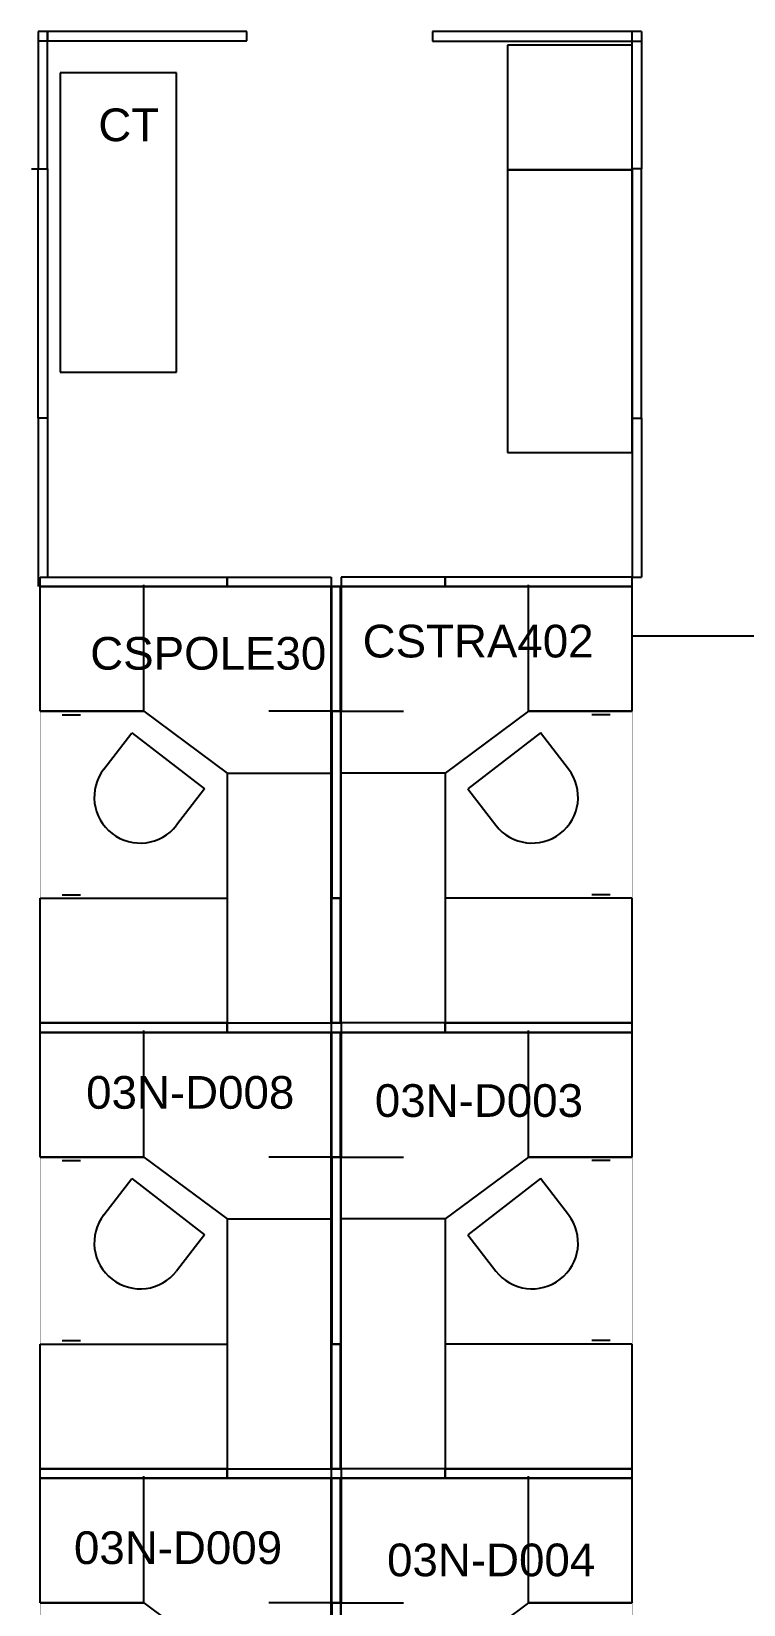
# Model space of a CAD drawing. Extents: x 0 to 6337, y 3987 to 5634.
# Drawn here: x 1251.8 to 1423.1, y 4413.1 to 4791.5 of the extents above; entities that cross this region are included whole.
import ezdxf

# ---------------------------------------------------------------- set-up
doc = ezdxf.new("R2010")
doc.units = 0
doc.header["$MEASUREMENT"] = 0
for name, color, linetype in [('01B_PANELS', 7, 'CONTINUOUS'), ('04A_FURNITURE', 7, 'CONTINUOUS'), ('NA-CONSTRUCTION', 7, 'CONTINUOUS'), ('REGION', 7, 'CONTINUOUS'), ('REGION_NUM', 7, 'CONTINUOUS')]:
    doc.layers.add(name, color=color, linetype=linetype)
doc.styles.add('ARIAL', font='ARIAL', dxfattribs={"height": 0.2})

msp = doc.modelspace()

# ---------------------------------------------------------------- linework, layer by layer
at = {"layer": '01B_PANELS', "color": 5, "linetype": 'Continuous'}
for p, q in [((1303.61, 4791.55), (1253.36, 4791.55)), ((1253.36, 4789.3), (1303.61, 4789.3)), ((1255.61, 4791.55), (1255.61, 4789.3)), ((1303.61, 4789.3), (1303.61, 4791.55)), ((1398.52, 4791.5), (1348.27, 4791.5)), ((1348.27, 4791.5), (1348.27, 4789.25)), ((1348.27, 4789.25), (1398.52, 4789.25)), ((1396.27, 4789.25), (1396.27, 4791.5)), ((1253.86, 4657.98), (1253.86, 4660.23)), ((1253.86, 4660.23), (1298.86, 4660.23)), ((1298.86, 4657.98), (1298.86, 4660.23)), ((1298.86, 4660.23), (1323.86, 4660.23)), ((1298.86, 4660.23), (1298.86, 4657.98)), ((1323.86, 4660.23), (1323.86, 4657.98)), ((1326.27, 4660.23), (1326.27, 4657.98)), ((1351.27, 4660.23), (1326.27, 4660.23)), ((1326.27, 4660.23), (1326.27, 4657.98)), ((1351.27, 4660.23), (1326.27, 4660.23)), ((1351.27, 4660.23), (1351.27, 4657.98)), ((1396.27, 4660.23), (1351.27, 4660.23)), ((1351.27, 4657.98), (1351.27, 4660.23)), ((1351.27, 4657.98), (1351.27, 4660.23)), ((1351.27, 4660.23), (1351.27, 4657.98)), ((1396.27, 4660.23), (1351.27, 4660.23)), ((1396.27, 4660.23), (1398.52, 4660.23)), ((1396.27, 4657.98), (1396.27, 4660.23)), ((1396.27, 4657.98), (1396.27, 4660.23)), ((1253.86, 4657.98), (1323.86, 4657.98)), ((1298.86, 4657.98), (1253.86, 4657.98)), ((1323.86, 4657.98), (1298.86, 4657.98)), ((1323.86, 4657.98), (1326.11, 4657.98)), ((1326.27, 4657.98), (1324.02, 4657.98)), ((1326.27, 4657.98), (1351.27, 4657.98)), ((1396.27, 4657.98), (1326.27, 4657.98)), ((1326.27, 4657.98), (1351.27, 4657.98)), ((1351.27, 4657.98), (1396.27, 4657.98)), ((1351.27, 4657.98), (1396.27, 4657.98)), ((1298.86, 4552.98), (1253.86, 4552.98)), ((1253.86, 4550.73), (1253.86, 4552.98)), ((1253.86, 4552.98), (1298.86, 4552.98)), ((1253.86, 4550.73), (1253.86, 4552.98)), ((1253.86, 4552.98), (1298.86, 4552.98)), ((1253.86, 4550.73), (1323.86, 4550.73)), ((1298.86, 4550.73), (1253.86, 4550.73)), ((1298.86, 4550.73), (1253.86, 4550.73)), ((1298.86, 4552.98), (1323.86, 4552.98)), ((1298.86, 4550.73), (1298.86, 4552.98)), ((1298.86, 4552.98), (1323.86, 4552.98)), ((1298.86, 4552.98), (1298.86, 4550.73)), ((1298.86, 4550.73), (1298.86, 4552.98)), ((1298.86, 4552.98), (1323.86, 4552.98)), ((1298.86, 4552.98), (1298.86, 4550.73)), ((1323.86, 4550.73), (1298.86, 4550.73)), ((1323.86, 4550.73), (1298.86, 4550.73)), ((1323.86, 4552.98), (1326.11, 4552.98)), ((1323.86, 4552.98), (1323.86, 4550.73)), ((1323.86, 4552.98), (1323.86, 4550.73)), ((1323.86, 4550.73), (1326.11, 4550.73)), ((1326.27, 4552.98), (1324.02, 4552.98)), ((1326.27, 4550.73), (1324.02, 4550.73)), ((1351.27, 4552.98), (1326.27, 4552.98)), ((1326.27, 4552.98), (1326.27, 4550.73)), ((1351.27, 4552.98), (1326.27, 4552.98)), ((1326.27, 4552.98), (1326.27, 4550.73)), ((1351.27, 4552.98), (1326.27, 4552.98)), ((1396.27, 4550.73), (1326.27, 4550.73)), ((1326.27, 4550.73), (1351.27, 4550.73)), ((1326.27, 4550.73), (1351.27, 4550.73)), ((1351.27, 4552.98), (1396.27, 4552.98)), ((1351.27, 4550.73), (1351.27, 4552.98)), ((1351.27, 4552.98), (1351.27, 4550.73)), ((1396.27, 4552.98), (1351.27, 4552.98)), ((1351.27, 4550.73), (1351.27, 4552.98)), ((1351.27, 4552.98), (1351.27, 4550.73)), ((1396.27, 4552.98), (1351.27, 4552.98)), ((1351.27, 4550.73), (1396.27, 4550.73)), ((1351.27, 4550.73), (1396.27, 4550.73)), ((1396.27, 4550.73), (1396.27, 4552.98)), ((1396.27, 4550.73), (1396.27, 4552.98)), ((1298.86, 4445.73), (1253.86, 4445.73)), ((1253.86, 4443.48), (1253.86, 4445.73)), ((1253.86, 4445.73), (1298.86, 4445.73)), ((1253.86, 4443.48), (1253.86, 4445.73)), ((1253.86, 4445.73), (1298.86, 4445.73)), ((1253.86, 4443.48), (1323.86, 4443.48)), ((1298.86, 4443.48), (1253.86, 4443.48)), ((1298.86, 4443.48), (1253.86, 4443.48)), ((1298.86, 4445.73), (1323.86, 4445.73)), ((1298.86, 4443.48), (1298.86, 4445.73)), ((1298.86, 4445.73), (1323.86, 4445.73)), ((1298.86, 4445.73), (1298.86, 4443.48)), ((1298.86, 4443.48), (1298.86, 4445.73)), ((1298.86, 4445.73), (1323.86, 4445.73)), ((1298.86, 4445.73), (1298.86, 4443.48)), ((1323.86, 4443.48), (1298.86, 4443.48)), ((1323.86, 4443.48), (1298.86, 4443.48)), ((1323.86, 4445.73), (1326.11, 4445.73)), ((1323.86, 4445.73), (1323.86, 4443.48)), ((1323.86, 4445.73), (1323.86, 4443.48)), ((1323.86, 4443.48), (1326.11, 4443.48)), ((1326.27, 4445.73), (1324.02, 4445.73)), ((1326.27, 4443.48), (1324.02, 4443.48)), ((1351.27, 4445.73), (1326.27, 4445.73)), ((1326.27, 4445.73), (1326.27, 4443.48)), ((1351.27, 4445.73), (1326.27, 4445.73)), ((1326.27, 4445.73), (1326.27, 4443.48)), ((1351.27, 4445.73), (1326.27, 4445.73)), ((1396.27, 4443.48), (1326.27, 4443.48)), ((1326.27, 4443.48), (1351.27, 4443.48)), ((1326.27, 4443.48), (1351.27, 4443.48)), ((1351.27, 4445.73), (1396.27, 4445.73)), ((1351.27, 4443.48), (1351.27, 4445.73)), ((1351.27, 4445.73), (1351.27, 4443.48)), ((1396.27, 4445.73), (1351.27, 4445.73)), ((1351.27, 4443.48), (1351.27, 4445.73)), ((1351.27, 4445.73), (1351.27, 4443.48)), ((1396.27, 4445.73), (1351.27, 4445.73)), ((1351.27, 4443.48), (1396.27, 4443.48)), ((1351.27, 4443.48), (1396.27, 4443.48)), ((1396.27, 4443.48), (1396.27, 4445.73)), ((1396.27, 4443.48), (1396.27, 4445.73))]:
    msp.add_line(p, q, dxfattribs=at)
at = {"layer": '04A_FURNITURE', "color": 1, "linetype": 'Continuous'}
for p, q in [((1253.36, 4791.55), (1253.36, 4758.52)), ((1255.61, 4758.52), (1255.61, 4791.55)), ((1396.27, 4788.23), (1366.27, 4788.23)), ((1366.27, 4788.23), (1366.27, 4758.23)), ((1396.27, 4758.48), (1396.27, 4791.5)), ((1396.27, 4758.23), (1396.27, 4788.23)), ((1398.52, 4791.5), (1398.52, 4758.48)), ((1286.65, 4781.6), (1258.65, 4781.6)), ((1258.65, 4781.6), (1258.65, 4709.6)), ((1286.65, 4709.6), (1286.65, 4781.6)), ((1251.77, 4758.48), (1254.02, 4758.48)), ((1253.36, 4698.52), (1253.36, 4758.52)), ((1253.36, 4758.52), (1255.61, 4758.52)), ((1255.61, 4758.52), (1255.61, 4698.52)), ((1366.27, 4758.23), (1396.27, 4758.23)), ((1396.27, 4758.23), (1366.27, 4758.23)), ((1366.27, 4758.23), (1366.27, 4690.23)), ((1398.52, 4758.48), (1396.27, 4758.48)), ((1398.52, 4758.48), (1396.27, 4758.48)), ((1396.27, 4758.48), (1396.27, 4698.48)), ((1396.27, 4690.23), (1396.27, 4758.23)), ((1398.52, 4698.48), (1398.52, 4758.48)), ((1258.65, 4709.6), (1286.65, 4709.6)), ((1253.36, 4698.52), (1253.36, 4658.02)), ((1255.61, 4698.52), (1253.36, 4698.52)), ((1255.61, 4698.52), (1255.61, 4660.27)), ((1396.27, 4698.48), (1396.27, 4660.23)), ((1396.27, 4698.48), (1398.52, 4698.48)), ((1398.52, 4698.48), (1398.52, 4660.23)), ((1366.27, 4690.23), (1396.27, 4690.23)), ((1253.86, 4627.98), (1253.86, 4657.98)), ((1278.78, 4627.98), (1278.78, 4658.43)), ((1323.86, 4627.98), (1323.86, 4657.98)), ((1323.86, 4657.98), (1323.86, 4627.98)), ((1324.02, 4627.98), (1324.02, 4657.98)), ((1326.11, 4627.98), (1326.11, 4657.98)), ((1326.27, 4627.98), (1326.27, 4657.98)), ((1326.27, 4657.98), (1326.27, 4627.98)), ((1371.35, 4627.98), (1371.35, 4658.43)), ((1396.27, 4627.98), (1396.27, 4657.98)), ((1253.86, 4627.98), (1278.86, 4627.98)), ((1278.78, 4627.98), (1253.86, 4627.98)), ((1259.16, 4627.14), (1263.56, 4627.14)), ((1278.78, 4627.98), (1298.86, 4613.08)), ((1323.86, 4627.98), (1308.86, 4627.98)), ((1323.86, 4627.98), (1308.86, 4627.98)), ((1323.86, 4627.98), (1326.11, 4627.98)), ((1323.86, 4552.98), (1323.86, 4627.98)), ((1323.86, 4582.98), (1323.86, 4627.98)), ((1323.86, 4627.98), (1326.11, 4627.98)), ((1326.27, 4627.98), (1324.02, 4627.98)), ((1326.27, 4627.98), (1324.02, 4627.98)), ((1324.02, 4627.98), (1324.02, 4582.98)), ((1326.11, 4627.98), (1326.11, 4582.98)), ((1326.27, 4552.98), (1326.27, 4627.98)), ((1326.27, 4627.98), (1341.27, 4627.98)), ((1326.27, 4627.98), (1341.27, 4627.98)), ((1326.27, 4582.98), (1326.27, 4627.98)), ((1371.35, 4627.98), (1351.27, 4613.08)), ((1396.27, 4627.98), (1371.27, 4627.98)), ((1371.35, 4627.98), (1396.27, 4627.98)), ((1390.97, 4627.14), (1386.57, 4627.14)), ((1269.19, 4614.06), (1275.94, 4622.79)), ((1275.94, 4622.79), (1293.41, 4609.29)), ((1374.19, 4622.79), (1356.73, 4609.29)), ((1380.95, 4614.06), (1374.19, 4622.79)), ((1298.86, 4613.08), (1323.68, 4613.08)), ((1298.86, 4613.08), (1298.86, 4552.98)), ((1351.27, 4613.08), (1326.45, 4613.08)), ((1351.27, 4613.08), (1351.27, 4552.98)), ((1293.41, 4609.29), (1286.65, 4600.55)), ((1356.73, 4609.29), (1363.48, 4600.55)), ((1259.16, 4583.81), (1263.56, 4583.81)), ((1390.97, 4583.81), (1386.57, 4583.81)), ((1253.86, 4552.98), (1253.86, 4582.98)), ((1253.86, 4582.98), (1298.86, 4582.98)), ((1298.86, 4582.98), (1298.86, 4552.98)), ((1323.86, 4552.98), (1323.86, 4582.98)), ((1323.86, 4582.98), (1326.11, 4582.98)), ((1326.11, 4582.98), (1323.86, 4582.98)), ((1324.02, 4552.98), (1324.02, 4582.98)), ((1326.27, 4582.98), (1324.02, 4582.98)), ((1324.02, 4582.98), (1326.27, 4582.98)), ((1326.11, 4552.98), (1326.11, 4582.98)), ((1326.27, 4552.98), (1326.27, 4582.98)), ((1396.27, 4582.98), (1351.27, 4582.98)), ((1351.27, 4582.98), (1351.27, 4552.98)), ((1396.27, 4552.98), (1396.27, 4582.98)), ((1253.86, 4520.73), (1253.86, 4550.73)), ((1278.78, 4520.73), (1278.78, 4551.18)), ((1323.86, 4520.73), (1323.86, 4550.73)), ((1323.86, 4550.73), (1323.86, 4520.73)), ((1324.02, 4520.73), (1324.02, 4550.73)), ((1326.11, 4520.73), (1326.11, 4550.73)), ((1326.27, 4520.73), (1326.27, 4550.73)), ((1326.27, 4550.73), (1326.27, 4520.73)), ((1371.35, 4520.73), (1371.35, 4551.18)), ((1396.27, 4520.73), (1396.27, 4550.73)), ((1253.86, 4520.73), (1278.86, 4520.73)), ((1278.78, 4520.73), (1253.86, 4520.73)), ((1259.16, 4519.89), (1263.56, 4519.89)), ((1278.78, 4520.73), (1298.86, 4505.83)), ((1323.86, 4520.73), (1308.86, 4520.73)), ((1323.86, 4520.73), (1308.86, 4520.73)), ((1323.86, 4520.73), (1326.11, 4520.73)), ((1323.86, 4445.73), (1323.86, 4520.73)), ((1323.86, 4475.73), (1323.86, 4520.73)), ((1323.86, 4520.73), (1326.11, 4520.73)), ((1326.27, 4520.73), (1324.02, 4520.73)), ((1326.27, 4520.73), (1324.02, 4520.73)), ((1324.02, 4520.73), (1324.02, 4475.73)), ((1326.11, 4520.73), (1326.11, 4475.73)), ((1326.27, 4445.73), (1326.27, 4520.73)), ((1326.27, 4520.73), (1341.27, 4520.73)), ((1326.27, 4520.73), (1341.27, 4520.73)), ((1326.27, 4475.73), (1326.27, 4520.73)), ((1371.35, 4520.73), (1351.27, 4505.83)), ((1396.27, 4520.73), (1371.27, 4520.73)), ((1371.35, 4520.73), (1396.27, 4520.73)), ((1390.97, 4519.89), (1386.57, 4519.89)), ((1269.19, 4506.81), (1275.94, 4515.54)), ((1275.94, 4515.54), (1293.41, 4502.04)), ((1374.19, 4515.54), (1356.73, 4502.04)), ((1380.95, 4506.81), (1374.19, 4515.54)), ((1298.86, 4505.83), (1323.68, 4505.83)), ((1298.86, 4505.83), (1298.86, 4445.73)), ((1351.27, 4505.83), (1326.45, 4505.83)), ((1351.27, 4505.83), (1351.27, 4445.73)), ((1293.41, 4502.04), (1286.65, 4493.3)), ((1356.73, 4502.04), (1363.48, 4493.3)), ((1253.86, 4445.73), (1253.86, 4475.73)), ((1253.86, 4475.73), (1298.86, 4475.73)), ((1259.16, 4476.56), (1263.56, 4476.56)), ((1298.86, 4475.73), (1298.86, 4445.73)), ((1323.86, 4445.73), (1323.86, 4475.73)), ((1323.86, 4475.73), (1326.11, 4475.73)), ((1326.11, 4475.73), (1323.86, 4475.73)), ((1324.02, 4445.73), (1324.02, 4475.73)), ((1326.27, 4475.73), (1324.02, 4475.73)), ((1324.02, 4475.73), (1326.27, 4475.73)), ((1326.11, 4445.73), (1326.11, 4475.73)), ((1326.27, 4445.73), (1326.27, 4475.73)), ((1396.27, 4475.73), (1351.27, 4475.73)), ((1351.27, 4475.73), (1351.27, 4445.73)), ((1390.97, 4476.56), (1386.57, 4476.56)), ((1396.27, 4445.73), (1396.27, 4475.73)), ((1253.86, 4413.48), (1253.86, 4443.48)), ((1278.78, 4413.48), (1278.78, 4443.93)), ((1323.86, 4413.48), (1323.86, 4443.48)), ((1323.86, 4443.48), (1323.86, 4413.48)), ((1324.02, 4413.48), (1324.02, 4443.48)), ((1326.11, 4413.48), (1326.11, 4443.48)), ((1326.27, 4413.48), (1326.27, 4443.48)), ((1326.27, 4443.48), (1326.27, 4413.48)), ((1371.35, 4413.48), (1371.35, 4443.93)), ((1396.27, 4413.48), (1396.27, 4443.48)), ((1253.86, 4413.48), (1278.86, 4413.48)), ((1278.78, 4413.48), (1253.86, 4413.48)), ((1278.78, 4413.48), (1298.86, 4398.58)), ((1323.86, 4413.48), (1308.86, 4413.48)), ((1323.86, 4413.48), (1308.86, 4413.48)), ((1323.86, 4413.48), (1326.11, 4413.48)), ((1323.86, 4338.48), (1323.86, 4413.48)), ((1323.86, 4368.48), (1323.86, 4413.48)), ((1323.86, 4413.48), (1326.11, 4413.48)), ((1326.27, 4413.48), (1324.02, 4413.48)), ((1326.27, 4413.48), (1324.02, 4413.48)), ((1324.02, 4413.48), (1324.02, 4368.48)), ((1326.11, 4413.48), (1326.11, 4368.48)), ((1326.27, 4338.48), (1326.27, 4413.48)), ((1326.27, 4413.48), (1341.27, 4413.48)), ((1326.27, 4413.48), (1341.27, 4413.48)), ((1326.27, 4368.48), (1326.27, 4413.48)), ((1371.35, 4413.48), (1351.27, 4398.58)), ((1396.27, 4413.48), (1371.27, 4413.48)), ((1371.35, 4413.48), (1396.27, 4413.48))]:
    msp.add_line(p, q, dxfattribs=at)
for centre, start, end in [((1277.92, 4607.31), 142.2815, 322.2815), ((1372.21, 4607.31), 217.7185, 37.7185), ((1277.92, 4500.06), 142.2815, 322.2815), ((1372.21, 4500.06), 217.7185, 37.7185)]:
    msp.add_arc(centre, 11.04, start, end, dxfattribs=at)
at = {"layer": 'NA-CONSTRUCTION', "color": 31, "linetype": 'Continuous'}
msp.add_line((1445.79, 4646.05), (1396.27, 4646.05), dxfattribs=at)
at = {"layer": 'REGION', "color": 4, "linetype": 'Continuous', "const_width": 0.0139}
msp.add_lwpolyline([(1396.27, 4789.25), (1255.61, 4789.3), (1255.61, 4787.18), (1255.61, 4657.98), (1396.27, 4657.98)], close=True, dxfattribs=at)
at = {"layer": 'REGION', "color": 3, "linetype": 'Continuous', "const_width": 0.0139}
for points in [[(1324.99, 4657.98), (1253.86, 4657.98), (1253.86, 4551.85), (1324.99, 4551.85)], [(1396.27, 4657.98), (1324.99, 4657.98), (1324.99, 4551.85), (1396.27, 4551.85)], [(1324.99, 4551.85), (1253.86, 4551.85), (1253.86, 4444.6), (1324.99, 4444.6)], [(1396.27, 4551.85), (1324.99, 4551.85), (1324.99, 4444.6), (1396.27, 4444.6)], [(1324.99, 4444.6), (1253.86, 4444.6), (1253.86, 4337.35), (1324.99, 4337.35)], [(1396.27, 4444.6), (1324.99, 4444.6), (1324.99, 4337.35), (1396.27, 4337.35)]]:
    msp.add_lwpolyline(points, close=True, dxfattribs=at)

# ---------------------------------------------------------------- texts
at = {"layer": 'REGION_NUM', "color": 7, "linetype": 'Continuous', "style": 'ARIAL'}
for s, p in [('CT', (1267.85, 4765.15)), ('CSTRA402', (1331.43, 4640.93)), ('CSPOLE30', (1265.9, 4637.99)), ('03N-D008', (1264.92, 4532.35)), ('03N-D003', (1334.37, 4530.39)), ('03N-D009', (1261.99, 4422.8)), ('03N-D004', (1337.31, 4419.86))]:
    msp.add_text(s, height=7.864, dxfattribs=at).set_placement(p)

doc.saveas('drawing.dxf')
